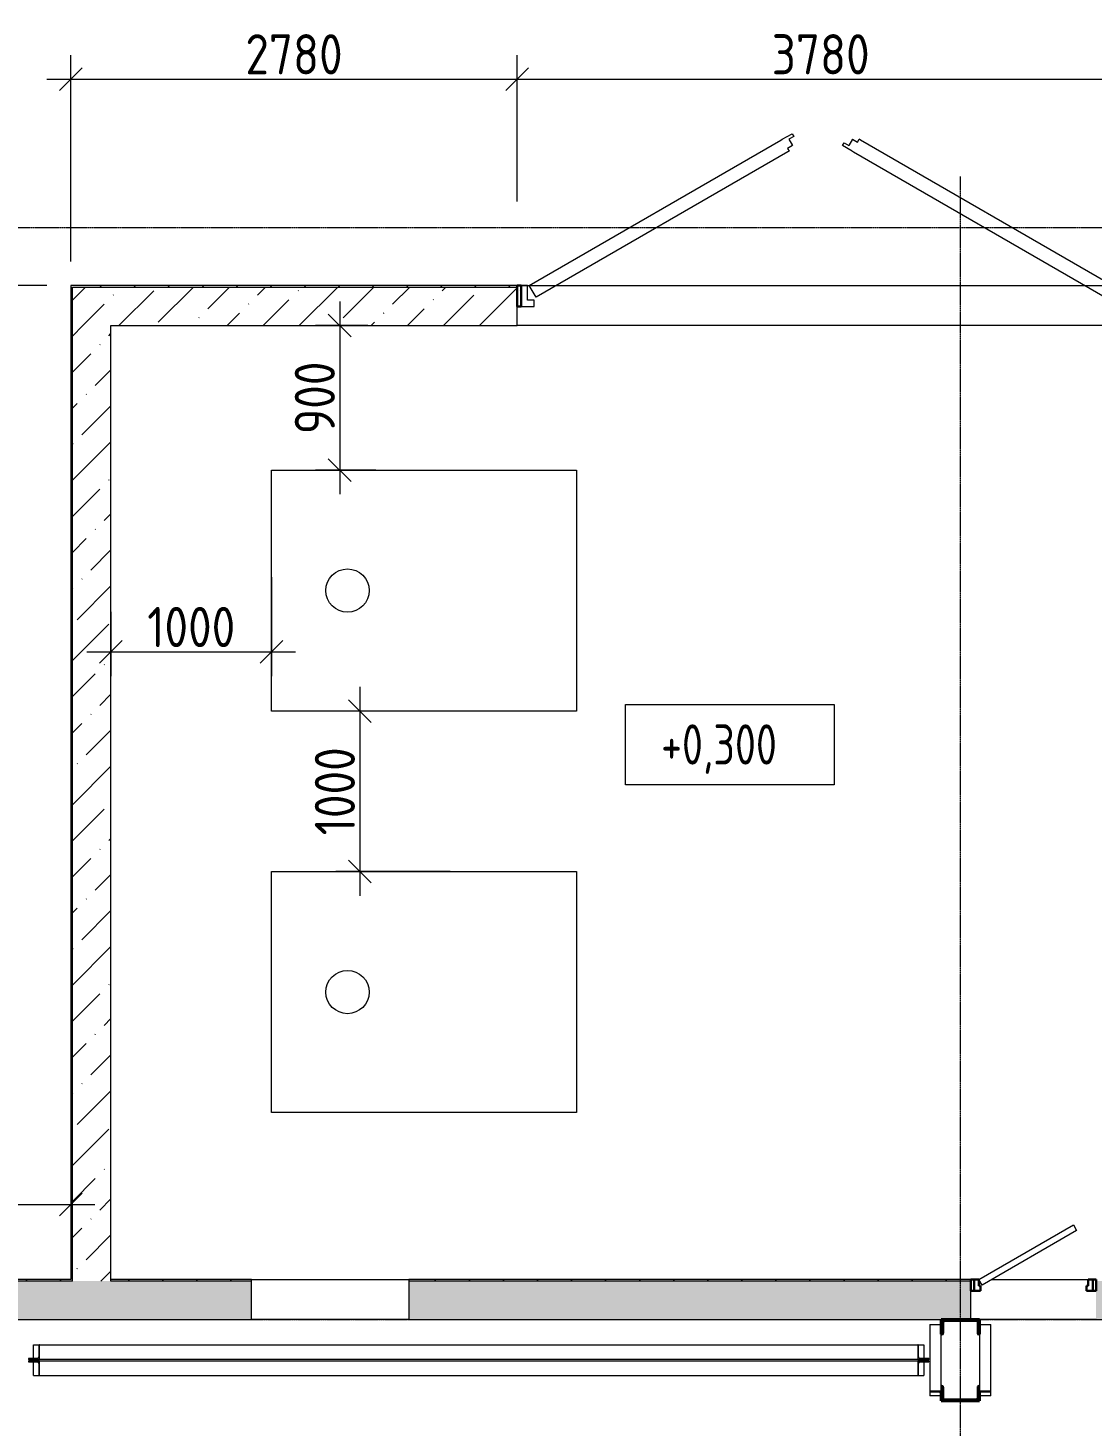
# Model space of a CAD drawing. Header units: millimetres. Extents: x 3292171 to 3365605, y -644412 to -600630.
# Drawn here: x 3321478 to 3328105, y -609336 to -600630 of the extents above; entities that cross this region are included whole.
import ezdxf

# ---------------------------------------------------------------- set-up
doc = ezdxf.new("R2010")
doc.units = ezdxf.units.MM
doc.header["$LTSCALE"] = 0.5
doc.linetypes.add('ADSK_Линия сетки', pattern=[25, 20, -2.5, 0, -2.5])
doc.layers.add('A-DOOR', color=7, linetype='Continuous', lineweight=18, true_color=0x7f7f7f)
for name, color, linetype, lineweight in [('Двери', 7, 'Continuous', 18), ('Каркас несущий', 7, 'Continuous', 18), ('Каркас_Импост', 7, 'Continuous', 30), ('Монтажный зазор', 7, 'Continuous', 30), ('Несущие колонны', 7, 'Continuous', 18), ('Панель', 7, 'Continuous', 18), ('Типовые аннотации', 7, 'Continuous', 18)]:
    doc.layers.add(name, color=color, linetype=linetype, lineweight=lineweight)
doc.styles.add('GOST Common_1', font='GOST_Common.ttf', dxfattribs={"width": 0.9, "height": 250})
doc.styles.add('GOST Common_2', font='GOST_Common.ttf', dxfattribs={"width": 0.8, "height": 350})
doc.dimstyles.new('ADSK_Основной_2_5_мм', dxfattribs={"dimscale": 304.8, "dimtxt": 251.428749, "dimasz": 0.463911, "dimexe": 0.492126, "dimexo": 0.492126, "dimgap": 0.098425, "dimtad": 1, "dimdec": 3, "dimrnd": 0.001, "dimdsep": 46, "dimtxsty": 'GOST Common_1', "dimblk1": 'OBLIQUE', "dimblk2": 'OBLIQUE', "dimsah": 1, "dimcen": 0.09, "dimdle": 0.492126, "dimazin": 2, "dimtfac": 1, "dimtdec": 4, "dimtix": 1, "dimtmove": 0, "dimatfit": 3, "dimfxl": 1, "dimtvp": 1, "dimtolj": 1, "dimtzin": 0, "dimlwd": 20, "dimlwe": 20, "dimarcsym": 2})
pattern_1 = [(135, (8972.8, 0), (-106.066, -106.066), [])]
pattern_2 = [(315, (-8522.2, 0), (106.066, 106.066), [])]
pattern_3 = [(45, (3327284.68, -617673.39), (84.19025, 308.69666), [396.875, -79.375, 3.353, -76.022])]
pattern_4 = [(45, (3327284.68, -617673.39), (-106.066, 106.066), [])]

# ---------------------------------------------------------------- blocks, each defined once
blk = doc.blocks.new('ADSK_КолоннаНесущая_Швеллер_ПолкаПараллельная_ГОСТ 8240-97 - 24П-V17-004_АР_РД_План_0_000')
at = {"layer": 'Несущие колонны', "lineweight": 9}
h = blk.add_hatch(dxfattribs=at)
h.set_pattern_fill('FP_25', color=256, style=0, pattern_type=2)
h.set_pattern_definition(pattern_1)
h.paths.add_polyline_path([(62.8, 116), (62.8, 120), (-27.2, 120), (-27.2, -120), (62.8, -120), (62.8, -116), (61, -111.8), (56.8, -110), (-11.1, -110), (-18.5, -106.9), (-21.6, -99.5), (-21.6, 99.5), (-18.5, 106.9), (-11.1, 110), (56.8, 110), (61, 111.8)], flags=0)
at = {"layer": 'Несущие колонны', "lineweight": 40}
for p, q in [((62.8, 120), (-27.2, 120)), ((-27.2, 120), (-27.2, -120)), ((-21.6, -99.5), (-21.6, 99.5)), ((-11.1, 110), (56.8, 110)), ((62.8, 116), (62.8, 120)), ((-27.2, -120), (62.8, -120)), ((56.8, -110), (-11.1, -110)), ((62.8, -120), (62.8, -116))]:
    blk.add_line(p, q, dxfattribs=at)
for centre, radius, start, end in [((-11.1, 99.5), 10.5, 90, 180), ((56.8, 116), 6, 270, 360), ((-11.1, -99.5), 10.5, 180, 270), ((56.8, -116), 6, 360, 90)]:
    blk.add_arc(centre, radius, start, end, dxfattribs=at)
blk = doc.blocks.new('ADSK_КолоннаНесущая_Швеллер_ПолкаПараллельная_ГОСТ 8240-97 - 24П-V18-004_АР_РД_План_0_000')
at = {"layer": 'Несущие колонны', "lineweight": 9}
h = blk.add_hatch(dxfattribs=at)
h.set_pattern_fill('FP_26', color=256, style=0, pattern_type=2)
h.set_pattern_definition(pattern_2)
h.paths.add_polyline_path([(-27.2, -120), (62.8, -120), (62.8, -116), (61, -111.8), (56.8, -110), (-11.1, -110), (-18.5, -106.9), (-21.6, -99.5), (-20.7, 101.7), (-18.5, 106.9), (-11.1, 110), (56.8, 110), (61, 111.8), (62.8, 116), (62.8, 120), (-27.2, 120), (-27.2, -17.4)], flags=0)
at = {"layer": 'Несущие колонны', "lineweight": 40}
for p, q in [((-27.2, -120), (-27.2, 120)), ((-27.2, 120), (-20.7, 120)), ((-21.6, 99.5), (-21.6, -99.5)), ((56.8, 110), (-11.1, 110)), ((62.8, 120), (62.8, 116)), ((-20.7, -120), (-27.2, -120)), ((-11.1, -110), (56.8, -110)), ((62.8, -116), (62.8, -120))]:
    blk.add_line(p, q, dxfattribs=at)
for centre, radius, start, end in [((-11.1, 99.5), 10.5, 90, 180), ((56.8, 116), 6, 270, 0), ((-11.1, -99.5), 10.5, 180, 270), ((56.8, -116), 6, 0, 90)]:
    blk.add_arc(centre, radius, start, end, dxfattribs=at)
blk = doc.blocks.new('ADSK_ЭлементКолонны_Уголок_ГОСТ 8509-93 - L 70x5-641669-004_АР_РД_План_0_000')
at = {"layer": 'Каркас несущий'}
for p, q in [((-17875, -8525.4), (-17810, -8525.4)), ((-17810, -8554.3), (-17810, -8525.4)), ((-17880, -8994.1), (-17877.7, -8994.1)), ((-17875, -8992), (-17875, -8969.3))]:
    blk.add_line(p, q, dxfattribs=at)
blk.add_ellipse((-17877.7, -8992), major_axis=(2.7, 0), ratio=0.766044, start_param=4.712389, end_param=6.283185, dxfattribs=at)
blk = doc.blocks.new('ADSK_ЭлементКолонны_Уголок_ГОСТ 8509-93 - L 70x5-642841-004_АР_РД_План_0_000')
at = {"layer": 'Каркас несущий'}
for p, q in [((-17877.7, -8501.5), (-17880, -8501.5)), ((-17880, -8501.5), (-17880, -8554.3)), ((-17875, -8544.5), (-17875, -8503.5)), ((-17880, -8554.3), (-17810, -8554.3)), ((-17880, -8554.3), (-17880, -8910)), ((-17812.7, -8550.6), (-17867, -8550.6)), ((-17810, -8554.3), (-17810, -8552.6)), ((-17810, -8969.3), (-17810, -8554.3)), ((-17810, -8969.3), (-17880, -8969.3))]:
    blk.add_line(p, q, dxfattribs=at)
for centre, major_axis, start_param, end_param in [((-17877.7, -8503.5), (2.7, 0), 0, 1.570796), ((-17867, -8544.5), (8, 0), 3.141593, 4.712389), ((-17812.7, -8552.6), (2.7, 0), 0, 1.570796)]:
    blk.add_ellipse(centre, major_axis=major_axis, ratio=0.75471, start_param=start_param, end_param=end_param, dxfattribs=at)
blk = doc.blocks.new('ADSK_ЭлементКолонны_Уголок_ГОСТ 8509-93 - L 70x5-642911-004_АР_РД_План_0_000')
at = {"layer": 'Каркас несущий'}
for p, q in [((-18190, -8525.4), (-18125, -8525.4)), ((-18190, -8525.4), (-18190, -8554.3)), ((-18125, -8969.3), (-18125, -8992)), ((-18122.3, -8994.1), (-18120, -8994.1))]:
    blk.add_line(p, q, dxfattribs=at)
blk.add_ellipse((-18122.3, -8992), major_axis=(2.7, 0), ratio=0.766044, start_param=3.141593, end_param=4.712389, dxfattribs=at)
blk = doc.blocks.new('ADSK_ЭлементКолонны_Уголок_ГОСТ 8509-93 - L 70x5-642913-004_АР_РД_План_0_000')
at = {"layer": 'Каркас несущий'}
for p, q in [((-18125, -8503.5), (-18125, -8544.5)), ((-18120, -8501.5), (-18122.3, -8501.5)), ((-18120, -8554.3), (-18120, -8501.5)), ((-18190, -8552.6), (-18190, -8554.3)), ((-18190, -8554.3), (-18120, -8554.3)), ((-18190, -8554.3), (-18190, -8969.3)), ((-18133, -8550.6), (-18187.3, -8550.6)), ((-18120, -8910), (-18120, -8554.3)), ((-18120, -8969.3), (-18190, -8969.3))]:
    blk.add_line(p, q, dxfattribs=at)
for centre, major_axis, start_param, end_param in [((-18122.3, -8503.5), (2.7, 0), 1.570796, 3.141593), ((-18187.3, -8552.6), (2.7, 0), 1.570796, 3.141593), ((-18133, -8544.5), (8, 0), 4.712389, 6.283185)]:
    blk.add_ellipse(centre, major_axis=major_axis, ratio=0.75471, start_param=start_param, end_param=end_param, dxfattribs=at)
blk = doc.blocks.new('ADSK_ЭлементСвязи_ПарныеУголки_Тавр_ГОСТ 8509-93 - L 90x6-1063472-004_АР_РД_План_0_000')
at = {"layer": 'Каркас несущий'}
for p, q in [((-5738.8, 8839.2), (-5738.8, 8768.5)), ((-5734.2, 8842.5), (-5736.3, 8842.5)), ((-5734.2, 8752.5), (-5734.2, 8842.5)), ((-5734.2, 8842.5), (-3000.1, 8842.5)), ((-263.7, 8842.5), (-228.3, 8842.5)), ((-228.3, 8842.5), (-228.3, 8758.5)), ((-5803.7, 8755.2), (-5803.7, 8752.5)), ((-5803.7, 8752.5), (-5734.2, 8752.5)), ((-5734.2, 8742.5), (-5803.7, 8742.5)), ((-5803.7, 8742.5), (-5803.7, 8739.8)), ((-5746.5, 8758.5), (-5801.1, 8758.5)), ((-5801.1, 8736.5), (-5746.5, 8736.5)), ((-5738.8, 8726.5), (-5738.8, 8655.8)), ((-3000.1, 8752.5), (-5734.2, 8752.5)), ((-5734.2, 8652.5), (-5734.2, 8742.5)), ((-3000.1, 8742.5), (-5734.2, 8742.5)), ((-228.3, 8736.5), (-228.3, 8652.5)), ((-5736.3, 8652.5), (-5734.2, 8652.5)), ((-5734.2, 8652.5), (-3000.1, 8652.5)), ((-263.7, 8652.5), (-228.3, 8652.5))]:
    blk.add_line(p, q, dxfattribs=at)
for centre, major_axis, start_param, end_param in [((-5736.3, 8839.2), (0, 3.3), 0, 1.570796), ((-5801.1, 8755.2), (0, 3.3), 0, 1.570796), ((-5801.1, 8739.8), (0, 3.3), 1.570796, 3.141593), ((-5746.5, 8768.5), (0, 10), 3.141593, 4.712389), ((-5746.5, 8726.5), (0, 10), 4.712389, 6.283185), ((-5736.3, 8655.8), (0, 3.3), 1.570796, 3.141593)]:
    blk.add_ellipse(centre, major_axis=major_axis, ratio=0.77226, start_param=start_param, end_param=end_param, dxfattribs=at)
blk = doc.blocks.new('ADSK_ЭлементСвязи_ПарныеУголки_Тавр_ГОСТ 8509-93 - L 90x6-1063474-004_АР_РД_План_0_000')
at = {"layer": 'Каркас несущий'}
for p, q in [((-5771.7, 8758.5), (-5771.7, 8842.5)), ((-5771.7, 8842.5), (-5736.3, 8842.5)), ((-3000.1, 8842.5), (-265.8, 8842.5)), ((-263.7, 8842.5), (-265.8, 8842.5)), ((-265.8, 8842.5), (-265.8, 8752.5)), ((-261.2, 8768.5), (-261.2, 8839.2)), ((-5771.7, 8652.5), (-5771.7, 8736.5)), ((-265.8, 8752.5), (-3000.1, 8752.5)), ((-265.8, 8742.5), (-3000.1, 8742.5)), ((-265.8, 8752.5), (-196.3, 8752.5)), ((-265.8, 8742.5), (-265.8, 8652.5)), ((-196.3, 8742.5), (-265.8, 8742.5)), ((-261.2, 8655.8), (-261.2, 8726.5)), ((-198.9, 8758.5), (-253.5, 8758.5)), ((-253.5, 8736.5), (-198.9, 8736.5)), ((-196.3, 8752.5), (-196.3, 8755.2)), ((-196.3, 8739.8), (-196.3, 8742.5)), ((-5771.7, 8652.5), (-5736.3, 8652.5)), ((-3000.1, 8652.5), (-265.8, 8652.5)), ((-265.8, 8652.5), (-263.7, 8652.5))]:
    blk.add_line(p, q, dxfattribs=at)
for centre, major_axis, start_param, end_param in [((-263.7, 8839.2), (0, 3.3), 4.712389, 6.283185), ((-253.5, 8768.5), (0, 10), 1.570796, 3.141593), ((-253.5, 8726.5), (0, 10), 0, 1.570796), ((-198.9, 8755.2), (0, 3.3), 4.712389, 6.283185), ((-198.9, 8739.8), (0, 3.3), 3.141593, 4.712389), ((-263.7, 8655.8), (0, 3.3), 3.141593, 4.712389)]:
    blk.add_ellipse(centre, major_axis=major_axis, ratio=0.772273, start_param=start_param, end_param=end_param, dxfattribs=at)
blk = doc.blocks.new('AC_Дверь_Однопольная_Стальная - 780x1940_h_ В Пр-973978-004_АР_РД_План_0_000')
at = {"layer": 'Каркас_Импост'}
for p, q in [((-370, 125), (-340, 125)), ((-370, 55), (-370, 125)), ((-340, 125), (-340, 85)), ((340, 125), (370, 125)), ((340, 85), (340, 125)), ((370, 125), (370, 55)), ((-330, 55), (-370, 55)), ((-340, 85), (-330, 85)), ((-330, 85), (-330, 55)), ((330, 85), (340, 85)), ((330, 55), (330, 85)), ((370, 55), (330, 55))]:
    blk.add_line(p, q, dxfattribs=at)
at = {"layer": 'Монтажный зазор'}
for p, q in [((-390, 125), (-370, 125)), ((-390, 55), (-390, 125)), ((-370, 125), (-370, 55)), ((370, 125), (390, 125)), ((370, 55), (370, 125)), ((390, 125), (390, 55)), ((-370, 55), (-390, 55)), ((390, 55), (370, 55))]:
    blk.add_line(p, q, dxfattribs=at)
at = {"layer": 'Панель'}
for p, q in [((-340, 125), (248.9, 465)), ((248.9, 465), (268.9, 430.4)), ((268.9, 430.4), (-320, 90.4)), ((-320, 90.4), (-340, 125))]:
    blk.add_line(p, q, dxfattribs=at)
blk = doc.blocks.new('Ворота противопожарные распашные ВПР-ОГНЕДЕКОР-60К с калиткой - Ворота 3780x2980_h__ калитка-973753-004_АР_РД_План_0_000')
at = {"layer": 'Двери', "lineweight": 30}
for p, q in [((-1865, 125), (-1890, 125)), ((-1890, 125), (-1890, -7)), ((-1865, -7), (-1865, 125)), ((1890, 125), (1865, 125)), ((1865, 125), (1865, -7)), ((1890, -7), (1890, 125)), ((-1890, -7), (-1865, -7)), ((1865, -7), (1890, -7))]:
    blk.add_line(p, q, dxfattribs=at)
at = {"layer": 'Панель', "lineweight": 18}
for p, q in [((-238.8, 1035), (-178.2, 1070)), ((-168.2, 1052.7), (-198.5, 1035.2)), ((-178.2, 1070), (-168.2, 1052.7)), ((-1815, 125), (-247.5, 1030)), ((-247.5, 1030), (-238.8, 1035)), ((-176, 996.2), (-206.3, 978.7)), ((-206.3, 978.7), (-196.3, 961.4)), ((-196.3, 961.4), (-205, 956.4)), ((-198.5, 1035.2), (-176, 996.2)), ((135.7, 996.4), (145.7, 1013.7)), ((196.3, 961.4), (135.7, 996.4)), ((145.7, 1013.7), (176, 996.2)), ((198.5, 1035.2), (176, 996.2)), ((196.3, 961.4), (205, 956.4)), ((198.5, 1035.2), (228.8, 1017.7)), ((228.8, 1017.7), (238.8, 1035)), ((247.5, 1030), (238.8, 1035)), ((1815, 125), (247.5, 1030)), ((-205, 956.4), (-1772.5, 51.4)), ((205, 956.4), (1772.5, 51.4)), ((-1890, 125), (-1915, 125)), ((-1890, -7), (-1890, 125)), ((-1869, 94.1), (-1870.5, 96.7)), ((-1825, 125), (-1865, 125)), ((-1865, 125), (-1865, -7)), ((-1825, 33), (-1825, 125)), ((-1772.5, 51.4), (-1815, 125)), ((1772.5, 51.4), (1815, 125)), ((1825, 125), (1865, 125)), ((1825, 33), (1825, 125)), ((1865, 125), (1865, -7)), ((1869, 94.1), (1870.5, 96.7)), ((1890, 125), (1915, 125)), ((1890, -7), (1890, 125)), ((-1785, 33), (-1825, 33)), ((-1785, -7), (-1785, 33)), ((1785, 33), (1825, 33)), ((1785, -7), (1785, 33)), ((-1865, -7), (-1785, -7)), ((1865, -7), (1785, -7))]:
    blk.add_line(p, q, dxfattribs=at)
blk = doc.blocks.new('ADSK_КолоннаНесущая_Швеллер_ПолкаПараллельная_ГОСТ 8240-97 - 24П-V89-004_АР_РД_План_0_000')
at = {"layer": 'Несущие колонны', "lineweight": 9}
h = blk.add_hatch(dxfattribs=at)
h.set_pattern_fill('FP_25', color=256, style=0, pattern_type=2)
h.set_pattern_definition(pattern_1)
h.paths.add_polyline_path([(62.8, 116), (62.8, 120), (-27.2, 120), (-27.2, -120), (62.8, -120), (62.8, -116), (61, -111.8), (56.8, -110), (-11.1, -110), (-18.5, -106.9), (-21.6, -99.5), (-21.6, 99.5), (-18.5, 106.9), (-11.1, 110), (56.8, 110), (61, 111.8)], flags=0)
at = {"layer": 'Несущие колонны', "lineweight": 40}
for p, q in [((62.8, 120), (-27.2, 120)), ((-27.2, 120), (-27.2, -120)), ((-21.6, -99.5), (-21.6, 99.5)), ((-11.1, 110), (56.8, 110)), ((62.8, 116), (62.8, 120)), ((-27.2, -120), (62.8, -120)), ((56.8, -110), (-11.1, -110)), ((62.8, -120), (62.8, -116))]:
    blk.add_line(p, q, dxfattribs=at)
for centre, radius, start, end in [((-11.1, 99.5), 10.5, 90, 180), ((56.8, 116), 6, 270, 360), ((-11.1, -99.5), 10.5, 180, 270), ((56.8, -116), 6, 360, 90)]:
    blk.add_arc(centre, radius, start, end, dxfattribs=at)
blk = doc.blocks.new('ADSK_КолоннаНесущая_Швеллер_ПолкаПараллельная_ГОСТ 8240-97 - 24П-V90-004_АР_РД_План_0_000')
at = {"layer": 'Несущие колонны', "lineweight": 9}
h = blk.add_hatch(dxfattribs=at)
h.set_pattern_fill('FP_26', color=256, style=0, pattern_type=2)
h.set_pattern_definition(pattern_2)
h.paths.add_polyline_path([(-27.2, -120), (62.8, -120), (62.8, -116), (61, -111.8), (56.8, -110), (-11.1, -110), (-18.5, -106.9), (-21.6, -99.5), (-20.7, 101.7), (-18.5, 106.9), (-11.1, 110), (56.8, 110), (61, 111.8), (62.8, 116), (62.8, 120), (-27.2, 120), (-27.2, -17.4)], flags=0)
at = {"layer": 'Несущие колонны', "lineweight": 40}
for p, q in [((-27.2, -120), (-27.2, 120)), ((-27.2, 120), (-20.7, 120)), ((-21.6, 99.5), (-21.6, -99.5)), ((56.8, 110), (-11.1, 110)), ((62.8, 120), (62.8, 116)), ((-20.7, -120), (-27.2, -120)), ((-11.1, -110), (56.8, -110)), ((62.8, -116), (62.8, -120))]:
    blk.add_line(p, q, dxfattribs=at)
for centre, radius, start, end in [((-11.1, 99.5), 10.5, 90, 180), ((56.8, 116), 6, 270, 0), ((-11.1, -99.5), 10.5, 180, 270), ((56.8, -116), 6, 0, 90)]:
    blk.add_arc(centre, radius, start, end, dxfattribs=at)
blk = doc.blocks.new('ADSK_ЭлементСвязи_ПарныеУголки_Тавр_ГОСТ 8509-93 - L 90x6-1086472-004_АР_РД_План_0_000')
at = {"layer": 'Каркас несущий'}
for p, q in [((-5738.8, 8839.2), (-5738.8, 8768.5)), ((-5734.2, 8842.5), (-5736.3, 8842.5)), ((-5734.2, 8752.5), (-5734.2, 8842.5)), ((-5734.2, 8842.5), (-3000.1, 8842.5)), ((-263.7, 8842.5), (-228.3, 8842.5)), ((-228.3, 8842.5), (-228.3, 8758.5)), ((-5803.7, 8755.2), (-5803.7, 8752.5)), ((-5803.7, 8752.5), (-5734.2, 8752.5)), ((-5734.2, 8742.5), (-5803.7, 8742.5)), ((-5803.7, 8742.5), (-5803.7, 8739.8)), ((-5746.5, 8758.5), (-5801.1, 8758.5)), ((-5801.1, 8736.5), (-5746.5, 8736.5)), ((-5738.8, 8726.5), (-5738.8, 8655.8)), ((-3000.1, 8752.5), (-5734.2, 8752.5)), ((-5734.2, 8652.5), (-5734.2, 8742.5)), ((-3000.1, 8742.5), (-5734.2, 8742.5)), ((-228.3, 8736.5), (-228.3, 8652.5)), ((-5736.3, 8652.5), (-5734.2, 8652.5)), ((-5734.2, 8652.5), (-3000.1, 8652.5)), ((-263.7, 8652.5), (-228.3, 8652.5))]:
    blk.add_line(p, q, dxfattribs=at)
for centre, major_axis, start_param, end_param in [((-5736.3, 8839.2), (0, 3.3), 0, 1.570796), ((-5801.1, 8755.2), (0, 3.3), 0, 1.570796), ((-5801.1, 8739.8), (0, 3.3), 1.570796, 3.141593), ((-5746.5, 8768.5), (0, 10), 3.141593, 4.712389), ((-5746.5, 8726.5), (0, 10), 4.712389, 6.283185), ((-5736.3, 8655.8), (0, 3.3), 1.570796, 3.141593)]:
    blk.add_ellipse(centre, major_axis=major_axis, ratio=0.77226, start_param=start_param, end_param=end_param, dxfattribs=at)
blk = doc.blocks.new('ADSK_ЭлементСвязи_ПарныеУголки_Тавр_ГОСТ 8509-93 - L 90x6-1086475-004_АР_РД_План_0_000')
at = {"layer": 'Каркас несущий'}
for p, q in [((-5771.7, 8758.5), (-5771.7, 8842.5)), ((-5771.7, 8842.5), (-5736.3, 8842.5)), ((-3000.1, 8842.5), (-265.8, 8842.5)), ((-263.7, 8842.5), (-265.8, 8842.5)), ((-265.8, 8842.5), (-265.8, 8752.5)), ((-261.2, 8768.5), (-261.2, 8839.2)), ((-5771.7, 8652.5), (-5771.7, 8736.5)), ((-265.8, 8752.5), (-3000.1, 8752.5)), ((-265.8, 8742.5), (-3000.1, 8742.5)), ((-265.8, 8752.5), (-196.3, 8752.5)), ((-265.8, 8742.5), (-265.8, 8652.5)), ((-196.3, 8742.5), (-265.8, 8742.5)), ((-261.2, 8655.8), (-261.2, 8726.5)), ((-198.9, 8758.5), (-253.5, 8758.5)), ((-253.5, 8736.5), (-198.9, 8736.5)), ((-196.3, 8752.5), (-196.3, 8755.2)), ((-196.3, 8739.8), (-196.3, 8742.5)), ((-5771.7, 8652.5), (-5736.3, 8652.5)), ((-3000.1, 8652.5), (-265.8, 8652.5)), ((-265.8, 8652.5), (-263.7, 8652.5))]:
    blk.add_line(p, q, dxfattribs=at)
for centre, major_axis, start_param, end_param in [((-263.7, 8839.2), (0, 3.3), 4.712389, 6.283185), ((-253.5, 8768.5), (0, 10), 1.570796, 3.141593), ((-253.5, 8726.5), (0, 10), 0, 1.570796), ((-198.9, 8755.2), (0, 3.3), 4.712389, 6.283185), ((-198.9, 8739.8), (0, 3.3), 3.141593, 4.712389), ((-263.7, 8655.8), (0, 3.3), 3.141593, 4.712389)]:
    blk.add_ellipse(centre, major_axis=major_axis, ratio=0.772273, start_param=start_param, end_param=end_param, dxfattribs=at)
blk = doc.blocks.new('_Oblique')
at = {"color": 0, "linetype": 'ByBlock', "lineweight": -2}
blk.add_line((-0.5, -0.5), (0.5, 0.5), dxfattribs=at)
blk = doc.blocks.new('*D2497')
at = {"layer": 'A-DOOR', "color": 0, "lineweight": 20, "transparency": 16777216}
for p, q in [((3297284.7, -608273.4), (3297284.7, -607806.7)), ((3297134.7, -607956.7), (3321894.7, -607956.7)), ((3321744.7, -608006.7), (3321744.7, -608106.7))]:
    blk.add_line(p, q, dxfattribs=at)
at = {"layer": 'Defpoints', "color": 0, "lineweight": 15, "transparency": 16777216}
for p in [(3321744.7, -607856.7), (3321744.7, -607956.7), (3297284.7, -608423.4)]:
    blk.add_point(p, dxfattribs=at)
at = {"layer": 'A-DOOR', "color": 0, "lineweight": 20, "transparency": 16777216, "xscale": 141.4, "yscale": 141.4, "zscale": 141.4, "rotation": 180}
blk.add_blockref('_Oblique', (3297284.7, -607956.7), dxfattribs=at)
at = {"layer": 'A-DOOR', "color": 0, "lineweight": 20, "transparency": 16777216, "xscale": 141.4, "yscale": 141.4, "zscale": 141.4}
blk.add_blockref('_Oblique', (3321744.7, -607956.7), dxfattribs=at)
at = {"layer": 'A-DOOR', "color": 0, "lineweight": 20, "transparency": 16777216, "insert": (3309514.7, -607801.7), "char_height": 250, "width": 997.192, "attachment_point": 5, "style": 'GOST Common_1'}
blk.add_mtext('\\A1;24460', dxfattribs=at)
blk = doc.blocks.new('*D2498')
at = {"layer": 'A-DOOR', "color": 0, "lineweight": 20, "transparency": 16777216}
for p, q in [((3320894.3, -602083.4), (3320894.3, -608573.4)), ((3321594.7, -602233.4), (3320744.3, -602233.4)), ((3320844.2, -608423.4), (3320744.3, -608423.4))]:
    blk.add_line(p, q, dxfattribs=at)
at = {"layer": 'Defpoints', "color": 0, "lineweight": 15, "transparency": 16777216}
for p in [(3321744.7, -602233.4), (3320894.3, -608423.4), (3320994.2, -608423.4)]:
    blk.add_point(p, dxfattribs=at)
at = {"layer": 'A-DOOR', "color": 0, "lineweight": 20, "transparency": 16777216, "xscale": 141.4, "yscale": 141.4, "zscale": 141.4}
for p, rotation in [((3320894.3, -602233.4), 90), ((3320894.3, -608423.4), 270)]:
    blk.add_blockref('_Oblique', p, dxfattribs=dict(at, rotation=rotation))
at = {"layer": 'A-DOOR', "color": 0, "lineweight": 20, "transparency": 16777216, "insert": (3320739.3, -605328.4), "char_height": 250, "width": 700.591, "attachment_point": 5, "rotation": 90, "style": 'GOST Common_1'}
blk.add_mtext('\\A1;6190', dxfattribs=at)
blk = doc.blocks.new('*D2499')
at = {"layer": 'A-DOOR', "color": 0, "lineweight": 20, "transparency": 16777216}
for p, q in [((3321744.7, -602083.4), (3321744.7, -600799)), ((3324524.7, -601711.2), (3324524.7, -600799)), ((3321594.7, -600949), (3324674.7, -600949))]:
    blk.add_line(p, q, dxfattribs=at)
at = {"layer": 'Defpoints', "color": 0, "lineweight": 15, "transparency": 16777216}
for p in [(3324524.7, -600949), (3324524.7, -601861.2), (3321744.7, -602233.4)]:
    blk.add_point(p, dxfattribs=at)
at = {"layer": 'A-DOOR', "color": 0, "lineweight": 20, "transparency": 16777216, "xscale": 141.4, "yscale": 141.4, "zscale": 141.4, "rotation": 180}
blk.add_blockref('_Oblique', (3321744.7, -600949), dxfattribs=at)
at = {"layer": 'A-DOOR', "color": 0, "lineweight": 20, "transparency": 16777216, "xscale": 141.4, "yscale": 141.4, "zscale": 141.4}
blk.add_blockref('_Oblique', (3324524.7, -600949), dxfattribs=at)
at = {"layer": 'A-DOOR', "color": 0, "lineweight": 20, "transparency": 16777216, "insert": (3323134.7, -600794), "char_height": 250, "width": 756.843, "attachment_point": 5, "style": 'GOST Common_1'}
blk.add_mtext('\\A1;2780', dxfattribs=at)
blk = doc.blocks.new('*D2500')
at = {"layer": 'A-DOOR', "color": 0, "lineweight": 20, "transparency": 16777216}
for p, q in [((3324524.7, -601711.2), (3324524.7, -600799)), ((3328304.7, -601711.2), (3328304.7, -600799)), ((3324374.7, -600949), (3328454.7, -600949))]:
    blk.add_line(p, q, dxfattribs=at)
at = {"layer": 'Defpoints', "color": 0, "lineweight": 15, "transparency": 16777216}
for p in [(3328304.7, -600949), (3324524.7, -601861.2), (3328304.7, -601861.2)]:
    blk.add_point(p, dxfattribs=at)
at = {"layer": 'A-DOOR', "color": 0, "lineweight": 20, "transparency": 16777216, "xscale": 141.4, "yscale": 141.4, "zscale": 141.4, "rotation": 180}
blk.add_blockref('_Oblique', (3324524.7, -600949), dxfattribs=at)
at = {"layer": 'A-DOOR', "color": 0, "lineweight": 20, "transparency": 16777216, "xscale": 141.4, "yscale": 141.4, "zscale": 141.4}
blk.add_blockref('_Oblique', (3328304.7, -600949), dxfattribs=at)
at = {"layer": 'A-DOOR', "color": 0, "lineweight": 20, "transparency": 16777216, "insert": (3326414.7, -600794), "char_height": 250, "width": 756.843, "attachment_point": 5, "style": 'GOST Common_1'}
blk.add_mtext('\\A1;3780', dxfattribs=at)
blk = doc.blocks.new('Высотные отметки - Рамка-5093-004_АР_РД_План_0_000')
at = {"layer": 'Типовые аннотации', "lineweight": 20}
for p, q in [((-6.5, 0), (-6.5, 5)), ((-6.5, 5), (6.5, 5)), ((6.5, 5), (6.5, 0)), ((6.5, 0), (-6.5, 0))]:
    blk.add_line(p, q, dxfattribs=at)
blk = doc.blocks.new('*D2507')
at = {"layer": 'A-DOOR', "color": 0, "lineweight": 20, "transparency": 16777216}
for p, q in [((3323544.2, -604733.4), (3323544.2, -606033.4)), ((3324190.2, -604883.4), (3323394.2, -604883.4)), ((3324106.4, -605883.4), (3323394.2, -605883.4))]:
    blk.add_line(p, q, dxfattribs=at)
at = {"layer": 'Defpoints', "color": 0, "lineweight": 15, "transparency": 16777216}
for p in [(3324340.2, -604883.4), (3323544.2, -605883.4), (3324256.4, -605883.4)]:
    blk.add_point(p, dxfattribs=at)
at = {"layer": 'A-DOOR', "color": 0, "lineweight": 20, "transparency": 16777216, "xscale": 141.4, "yscale": 141.4, "zscale": 141.4}
for p, rotation in [((3323544.2, -604883.4), 90), ((3323544.2, -605883.4), 270)]:
    blk.add_blockref('_Oblique', p, dxfattribs=dict(at, rotation=rotation))
at = {"layer": 'A-DOOR', "color": 0, "lineweight": 20, "transparency": 16777216, "insert": (3323389.2, -605383.4), "char_height": 250, "width": 756.843, "attachment_point": 5, "rotation": 90, "style": 'GOST Common_1'}
blk.add_mtext('\\A1;1000', dxfattribs=at)
blk = doc.blocks.new('*D2508')
at = {"layer": 'A-DOOR', "color": 0, "lineweight": 20, "transparency": 16777216}
for p, q in [((3323419.2, -602333.4), (3323419.2, -603533.4)), ((3323595.2, -602483.4), (3323269.2, -602483.4)), ((3323645.2, -603383.4), (3323269.2, -603383.4))]:
    blk.add_line(p, q, dxfattribs=at)
at = {"layer": 'Defpoints', "color": 0, "lineweight": 15, "transparency": 16777216}
for p in [(3323745.2, -602483.4), (3323419.2, -603383.4), (3323795.2, -603383.4)]:
    blk.add_point(p, dxfattribs=at)
at = {"layer": 'A-DOOR', "color": 0, "lineweight": 20, "transparency": 16777216, "xscale": 141.4, "yscale": 141.4, "zscale": 141.4}
for p, rotation in [((3323419.2, -602483.4), 90), ((3323419.2, -603383.4), 270)]:
    blk.add_blockref('_Oblique', p, dxfattribs=dict(at, rotation=rotation))
at = {"layer": 'A-DOOR', "color": 0, "lineweight": 20, "transparency": 16777216, "insert": (3323264.2, -602933.4), "char_height": 250, "width": 756.843, "attachment_point": 5, "rotation": 90, "style": 'GOST Common_1'}
blk.add_mtext('\\A1;900', dxfattribs=at)
blk = doc.blocks.new('*D2509')
at = {"layer": 'A-DOOR', "color": 0, "lineweight": 20, "transparency": 16777216}
for p, q in [((3322994.7, -604050.4), (3322994.7, -604665.4)), ((3321994.7, -604266.6), (3321994.7, -604665.4)), ((3321844.7, -604515.4), (3323144.7, -604515.4))]:
    blk.add_line(p, q, dxfattribs=at)
at = {"layer": 'Defpoints', "color": 0, "lineweight": 15, "transparency": 16777216}
for p in [(3322994.7, -603900.4), (3321994.7, -604116.6), (3322994.7, -604515.4)]:
    blk.add_point(p, dxfattribs=at)
at = {"layer": 'A-DOOR', "color": 0, "lineweight": 20, "transparency": 16777216, "xscale": 141.4, "yscale": 141.4, "zscale": 141.4, "rotation": 180}
blk.add_blockref('_Oblique', (3321994.7, -604515.4), dxfattribs=at)
at = {"layer": 'A-DOOR', "color": 0, "lineweight": 20, "transparency": 16777216, "xscale": 141.4, "yscale": 141.4, "zscale": 141.4}
blk.add_blockref('_Oblique', (3322994.7, -604515.4), dxfattribs=at)
at = {"layer": 'A-DOOR', "color": 0, "lineweight": 20, "transparency": 16777216, "insert": (3322494.7, -604360.4), "char_height": 250, "width": 756.843, "attachment_point": 5, "style": 'GOST Common_1'}
blk.add_mtext('\\A1;1000', dxfattribs=at)

msp = doc.modelspace()

# ---------------------------------------------------------------- hatches: boundary and pattern name
at = {"layer": 'A-DOOR', "lineweight": 9, "true_color": 0x636466}
h = msp.add_hatch(dxfattribs=at)
h.set_pattern_fill('FP_52', color=251, style=0, pattern_type=2)
h.set_pattern_definition(pattern_4)
h.paths.add_polyline_path([(3330590.8265, -602243.3913), (3331139.6806, -602243.3913), (3331139.6806, -602233.3913), (3328304.6806, -602233.3913), (3328304.6806, -602243.3913)], flags=0)
h.paths.add_polyline_path([(3324524.6806, -602243.3913), (3324524.6806, -602233.3913), (3321744.6806, -602233.3913), (3321744.6806, -602243.3913), (3321820.8054, -602243.3913)], flags=0)
h = msp.add_hatch(dxfattribs=at)
h.set_pattern_fill('FP_52', color=251, style=0, pattern_type=2)
h.set_pattern_definition(pattern_4)
h.paths.add_polyline_path([(3321754.6806, -608423.3913), (3321754.6806, -602243.3913), (3321744.6806, -602243.3913), (3321744.6806, -608423.3913)], flags=0)
h = msp.add_hatch(dxfattribs=at)
h.set_pattern_fill('FP_51', color=251, style=0, pattern_type=2)
h.set_pattern_definition(pattern_3)
h.paths.add_polyline_path([(3321754.6806, -602483.3913), (3324524.6806, -602483.3913), (3324524.6806, -602243.3913), (3321754.6806, -602243.3913)], flags=0)
h.paths.add_polyline_path([(3331139.6806, -602483.3913), (3331139.6806, -602243.3913), (3328304.6806, -602243.3913), (3328304.6806, -602483.3913), (3330590.8265, -602483.3913)], flags=0)
h = msp.add_hatch(dxfattribs=at)
h.set_pattern_fill('FP_51', color=251, style=0, pattern_type=2)
h.set_pattern_definition(pattern_3)
h.paths.add_polyline_path([(3321754.6806, -608433.3913), (3321994.6806, -608433.3913), (3321994.6806, -602483.3913), (3321754.6806, -602483.3913), (3321754.6806, -608423.3913)], flags=0)
h = msp.add_hatch(dxfattribs=at)
h.set_pattern_fill('FP_52', color=251, style=0, pattern_type=2)
h.set_pattern_definition(pattern_4)
h.paths.add_polyline_path([(3357094.6806, -608433.3913), (3357094.6806, -608423.3913), (3338344.6806, -608423.3913), (3338344.6806, -608433.3913), (3356900.8899, -608433.3913)], flags=0)
h.paths.add_polyline_path([(3338194.6806, -608433.3913), (3338194.6806, -608423.3913), (3331659.6806, -608423.3913), (3331659.6806, -608433.3913), (3334975.8371, -608433.3913)], flags=0)
h.paths.add_polyline_path([(3329759.6806, -608433.3913), (3331149.6806, -608433.3913), (3331149.6806, -608423.3913), (3329759.6806, -608423.3913)], flags=0)
h.paths.add_polyline_path([(3328129.6806, -608433.3913), (3328719.6806, -608433.3913), (3328719.6806, -608423.3913), (3328129.6806, -608423.3913)], flags=0)
h.paths.add_polyline_path([(3327349.6806, -608433.3913), (3327349.6806, -608423.3913), (3323849.6806, -608423.3913), (3323849.6806, -608433.3913), (3326205.816, -608433.3913)], flags=0)
h.paths.add_polyline_path([(3322869.6806, -608433.3913), (3322869.6806, -608423.3913), (3321994.6806, -608423.3913), (3321994.6806, -608433.3913)], flags=0)
h.paths.add_polyline_path([(3321754.6806, -608433.3913), (3321754.6806, -608423.3913), (3297294.6806, -608423.3913), (3297294.6806, -608433.3913), (3317435.7949, -608433.3913)], flags=0)
h = msp.add_hatch(dxfattribs=at)
h.set_pattern_fill('FP_51', color=251, style=0, pattern_type=2)
h.set_pattern_definition(pattern_3)
h.paths.add_polyline_path([(3356884.1806, -608673.3913), (3357094.6806, -608673.3913), (3357094.6806, -608433.3913), (3329759.6806, -608433.3913), (3329759.6806, -608673.3913), (3356685.1806, -608673.3913)], flags=0)
h.paths.add_polyline_path([(3327176.8592, -608673.3913), (3327349.6806, -608673.3913), (3327349.6806, -608433.3913), (3323849.6806, -608433.3913), (3323849.6806, -608673.3913), (3327174.6806, -608673.3913)], flags=0)
h.paths.add_polyline_path([(3328719.6806, -608673.3913), (3328719.6806, -608433.3913), (3328129.6806, -608433.3913), (3328129.6806, -608673.3913)], flags=0)
h.paths.add_polyline_path([(3322869.6806, -608673.3913), (3322869.6806, -608433.3913), (3297534.6806, -608433.3913), (3297534.6806, -608673.3913), (3321820.8054, -608673.3913)], flags=0)

# ---------------------------------------------------------------- linework, layer by layer
at = {"layer": 'A-DOOR', "color": 251, "linetype": 'ADSK_Линия сетки', "true_color": 0x636466}
for p, q in [((3327284.6806, -616178.8858), (3327284.6806, -601555.4033)), ((3327284.6806, -616178.8858), (3327284.6806, -601555.4033)), ((3292970.5006, -601873.3913), (3363853.491, -601873.3913)), ((3292970.5006, -601873.3913), (3363853.491, -601873.3913)), ((3292970.5006, -608673.3913), (3363853.491, -608673.3913))]:
    msp.add_line(p, q, dxfattribs=at)
at = {"layer": 'A-DOOR', "color": 251, "lineweight": 18, "true_color": 0x636466}
for p, q in [((3324524.6806, -602233.3913), (3321744.6806, -602233.3913)), ((3321744.6806, -602233.3913), (3321744.6806, -608423.3913)), ((3324524.6806, -602243.3913), (3324524.6806, -602233.3913)), ((3321744.6806, -608423.3913), (3297284.6806, -608423.3913)), ((3322869.6806, -608423.3913), (3321994.6806, -608423.3913)), ((3322869.6806, -608433.3913), (3322869.6806, -608423.3913)), ((3327349.6806, -608423.3913), (3323849.6806, -608423.3913)), ((3323849.6806, -608423.3913), (3323849.6806, -608433.3913))]:
    msp.add_line(p, q, dxfattribs=at)
at = {"layer": 'A-DOOR', "color": 251, "true_color": 0x636466}
for p, q in [((3321754.6806, -602243.3913), (3324524.6806, -602243.3913)), ((3321754.6806, -608433.3913), (3321754.6806, -602243.3913)), ((3324524.6806, -602483.3913), (3324524.6806, -602243.3913)), ((3324549.6806, -602233.3913), (3328279.6806, -602233.3913)), ((3321994.6806, -602483.3913), (3324524.6806, -602483.3913)), ((3321994.6806, -608433.3913), (3321994.6806, -602483.3913)), ((3328304.6806, -602483.3913), (3324524.6806, -602483.3913)), ((3321754.6806, -608433.3913), (3297294.6806, -608433.3913)), ((3322869.6806, -608433.3913), (3321994.6806, -608433.3913)), ((3322869.6806, -608423.3913), (3323849.6806, -608423.3913)), ((3322869.6806, -608673.3913), (3322869.6806, -608433.3913)), ((3323849.6806, -608433.3913), (3323849.6806, -608673.3913)), ((3327349.6806, -608433.3913), (3323849.6806, -608433.3913)), ((3327479.6806, -608423.3913), (3328079.6806, -608423.3913)), ((3327349.6806, -608673.3913), (3327349.6806, -608493.3913)), ((3321404.6806, -608673.3913), (3322869.6806, -608673.3913)), ((3323849.6806, -608673.3913), (3322869.6806, -608673.3913)), ((3323849.6806, -608673.3913), (3327164.6806, -608673.3913)), ((3328129.6806, -608673.3913), (3327404.6806, -608673.3913))]:
    msp.add_line(p, q, dxfattribs=at)
for points in [[(3322994.6806, -603383.3913), (3324894.6806, -603383.3913), (3324894.6806, -604883.3913), (3322994.6806, -604883.3913), (3322994.6806, -603383.3913)], [(3322994.6806, -605883.3914), (3324894.6806, -605883.3914), (3324894.6806, -607383.3914), (3322994.6806, -607383.3914), (3322994.6806, -605883.3914)]]:
    msp.add_lwpolyline(points, dxfattribs=at)
for centre in [(3323467.7715, -604133.3913), (3323467.7715, -606633.3914)]:
    msp.add_circle(centre, 134.6952, dxfattribs=at)

# ---------------------------------------------------------------- block references
for name, p in [('Ворота противопожарные распашные ВПР-ОГНЕДЕКОР-60К с калиткой - Ворота 3780x2980_h__ калитка-973753-004_АР_РД_План_0_000', (3326414.6806, -602358.3913)), ('AC_Дверь_Однопольная_Стальная - 780x1940_h_ В Пр-973978-004_АР_РД_План_0_000', (3327739.6806, -608548.3913)), ('ADSK_ЭлементСвязи_ПарныеУголки_Тавр_ГОСТ 8509-93 - L 90x6-1063472-004_АР_РД_План_0_000', (3327284.6806, -617673.3913)), ('ADSK_ЭлементСвязи_ПарныеУголки_Тавр_ГОСТ 8509-93 - L 90x6-1086472-004_АР_РД_План_0_000', (3327284.6806, -617673.3913)), ('ADSK_ЭлементСвязи_ПарныеУголки_Тавр_ГОСТ 8509-93 - L 90x6-1063474-004_АР_РД_План_0_000', (3327284.6806, -617673.3913)), ('ADSK_ЭлементСвязи_ПарныеУголки_Тавр_ГОСТ 8509-93 - L 90x6-1086475-004_АР_РД_План_0_000', (3327284.6806, -617673.3913))]:
    msp.add_blockref(name, p, dxfattribs=at)
at = {"layer": 'A-DOOR', "color": 251, "lineweight": 20, "true_color": 0x636466, "xscale": 99.99999999999993, "yscale": 99.99999999999993, "zscale": 99.99999999999993}
msp.add_blockref('Высотные отметки - Рамка-5093-004_АР_РД_План_0_000', (3325849.6229, -605343.4117), dxfattribs=at)
at = {"layer": 'A-DOOR', "color": 251, "true_color": 0x636466}
for name, p, rotation in [('ADSK_ЭлементКолонны_Уголок_ГОСТ 8509-93 - L 70x5-641669-004_АР_РД_План_0_000', (3309284.6806, -617673.3913), 180), ('ADSK_ЭлементКолонны_Уголок_ГОСТ 8509-93 - L 70x5-641669-004_АР_РД_План_0_000', (3309284.6806, -617673.3913), 180), ('ADSK_ЭлементКолонны_Уголок_ГОСТ 8509-93 - L 70x5-642841-004_АР_РД_План_0_000', (3309284.6806, -617673.3913), 180), ('ADSK_ЭлементКолонны_Уголок_ГОСТ 8509-93 - L 70x5-642841-004_АР_РД_План_0_000', (3309284.6806, -617673.3913), 180), ('ADSK_КолоннаНесущая_Швеллер_ПолкаПараллельная_ГОСТ 8240-97 - 24П-V17-004_АР_РД_План_0_000', (3327284.6806, -608700.5913), 269.9999999999993), ('ADSK_КолоннаНесущая_Швеллер_ПолкаПараллельная_ГОСТ 8240-97 - 24П-V89-004_АР_РД_План_0_000', (3327284.6806, -608700.5913), 269.9999999999993), ('ADSK_ЭлементКолонны_Уголок_ГОСТ 8509-93 - L 70x5-642911-004_АР_РД_План_0_000', (3309284.6806, -617673.3913), 180), ('ADSK_ЭлементКолонны_Уголок_ГОСТ 8509-93 - L 70x5-642911-004_АР_РД_План_0_000', (3309284.6806, -617673.3913), 180), ('ADSK_ЭлементКолонны_Уголок_ГОСТ 8509-93 - L 70x5-642913-004_АР_РД_План_0_000', (3309284.6806, -617673.3913), 180), ('ADSK_ЭлементКолонны_Уголок_ГОСТ 8509-93 - L 70x5-642913-004_АР_РД_План_0_000', (3309284.6806, -617673.3913), 180), ('ADSK_КолоннаНесущая_Швеллер_ПолкаПараллельная_ГОСТ 8240-97 - 24П-V18-004_АР_РД_План_0_000', (3327284.6806, -609151.1913), 89.99999999999886), ('ADSK_КолоннаНесущая_Швеллер_ПолкаПараллельная_ГОСТ 8240-97 - 24П-V90-004_АР_РД_План_0_000', (3327284.6806, -609151.1913), 89.99999999999886)]:
    msp.add_blockref(name, p, dxfattribs=dict(at, rotation=rotation))

# ---------------------------------------------------------------- texts
at = {"layer": 'A-DOOR', "color": 251, "lineweight": 20, "true_color": 0x636466, "insert": (3325420.9468, -604966.7046), "char_height": 250, "width": 1028.822569, "attachment_point": 1, "line_spacing_factor": 1.022761, "style": 'GOST Common_2'}
msp.add_mtext('+0,300', dxfattribs=at)

# ---------------------------------------------------------------- dimensions: what is measured, and where the dimension line sits
at = {"layer": 'A-DOOR', "color": 251, "lineweight": 20, "true_color": 0x636466}
for base, p1, p2, override, picture, middle in [((3324524.6806, -600949.0027), (3321744.6806, -602233.3913), (3324524.6806, -601861.1551), {"dimpost": '<>', "dimfxl": 2804.81011}, '*D2499', (3323134.6806, -600794.0027)), ((3328304.6806, -600949.0027), (3324524.6806, -601861.1551), (3328304.6806, -601861.1551), {"dimpost": '<>', "dimfxl": 3780}, '*D2500', (3326414.6806, -600794.0027)), ((3322994.6806, -604515.3913), (3321994.6806, -604116.5673), (3322994.6806, -603900.3913), {"dimpost": '<>', "dimfxl": 5700}, '*D2509', (3322494.6806, -604360.3913)), ((3321744.6806, -607956.6847), (3297284.6806, -608423.3913), (3321744.6806, -607856.6998), {"dimpost": '<>', "dimfxl": 24466.563699}, '*D2497', (3309514.6806, -607801.6847))]:
    dim = msp.add_linear_dim(base=base, p1=p1, p2=p2, dimstyle='ADSK_Основной_2_5_мм', override=override, dxfattribs=at)
    dim.commit()
    dim.dimension.update_dxf_attribs({"geometry": picture, "text_midpoint": middle})
for base, p1, p2, override, picture, middle in [((3320894.2569, -608423.3913), (3321744.6806, -602233.3913), (3320994.2418, -608423.3913), {"dimpost": '<>', "dimfxl": 6235.323437}, '*D2498', (3320739.2569, -605328.3913)), ((3323419.2358, -603383.3913), (3323745.2358, -602483.3913), (3323795.2358, -603383.3913), {"dimpost": '<>', "dimfxl": 3000}, '*D2508', (3323264.2358, -602933.3913)), ((3323544.2358, -605883.3914), (3324340.2358, -604883.3913), (3324256.4118, -605883.3914), {"dimpost": '<>', "dimfxl": 3000}, '*D2507', (3323389.2358, -605383.3914))]:
    dim = msp.add_linear_dim(base=base, p1=p1, p2=p2, angle=90, dimstyle='ADSK_Основной_2_5_мм', override=override, dxfattribs=at)
    dim.commit()
    dim.dimension.update_dxf_attribs({"geometry": picture, "text_midpoint": middle})

doc.saveas('drawing.dxf')
